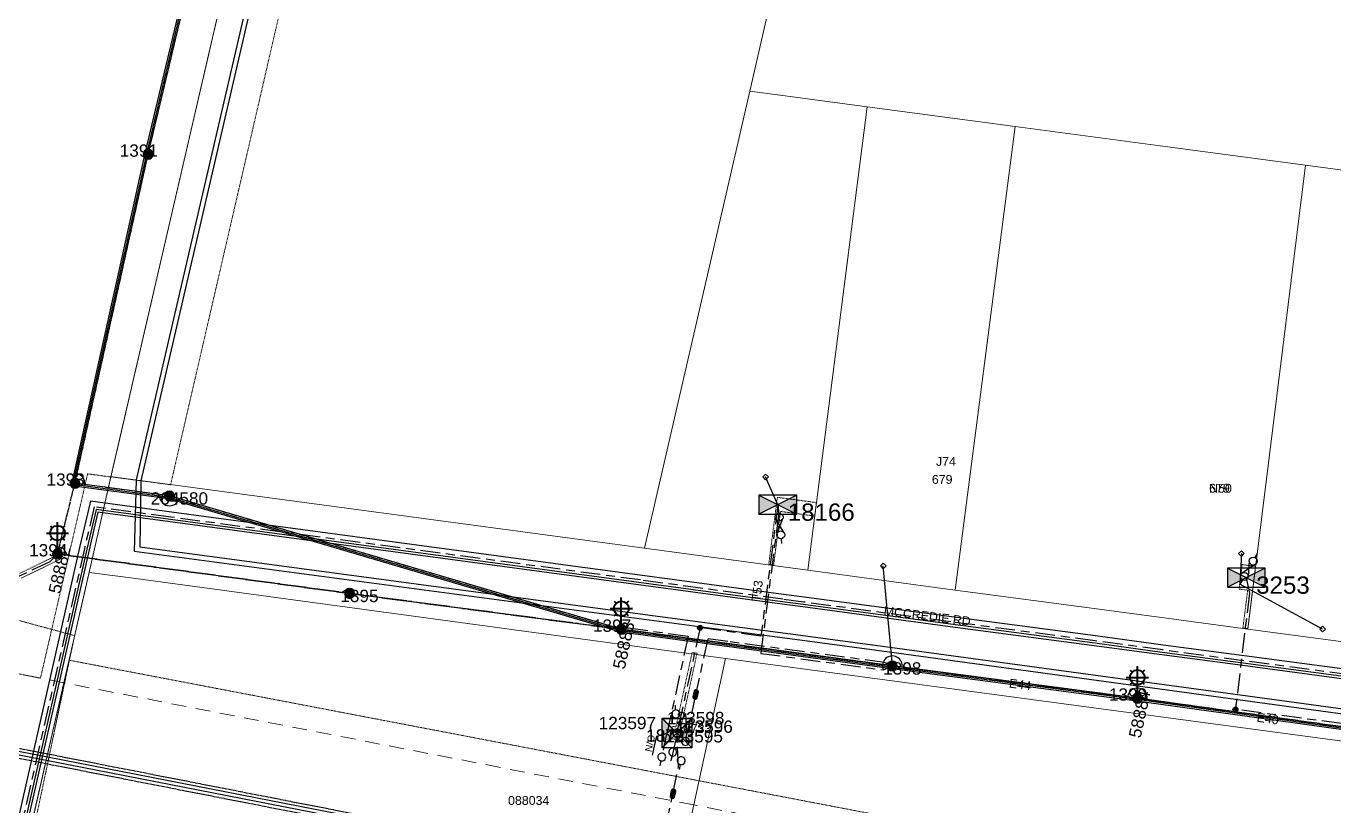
# Model space of a CAD drawing. Header units: metres. Extents: x 309024 to 312074, y 6251331 to 6253790.
# Drawn here: x 310416.4 to 310681.8, y 6252661.2 to 6252819.4 of the extents above; entities that cross this region are included whole.
import ezdxf
from ezdxf.enums import TextEntityAlignment as Align

# ---------------------------------------------------------------- set-up
doc = ezdxf.new("R2010")
doc.units = ezdxf.units.M
for name, pattern in [('Cable Exist OH', [1, 1, 0]), ('Cable Exist UG', [8.2, 4, -1.2, 1.8, -1.2]), ('Dash', [5, 3, -2]), ('HIDDEN', [0.375, 0.25, -0.125]), ('HIDDEN2', [0.1875, 0.125, -0.0625])]:
    doc.linetypes.add(name, pattern=pattern)
doc.layers.get('0').update_dxf_attribs({"color": 6})
for name, color, linetype, lineweight in [('Cadastre Buildings_SP_EXT', 9, 'Continuous', 5), ('Cadastre Easements_SP_EXT', 9, 'Continuous', 5), ('Cadastre Land Parcels_SP_EXT', 9, 'Continuous', 5), ('Cadastre Other Property_SP_EXT', 9, 'HIDDEN', 5), ('Cadastre Roads_SP_EXT', 9, 'Continuous', 5)]:
    doc.layers.add(name, color=color, linetype=linetype, lineweight=lineweight)
for name, color, linetype in [('Equip_HV_EXT', 7, 'Continuous'), ('Equip_LV_EXT', 7, 'Continuous'), ('Equip_SP_SL_EXT', 7, 'Continuous'), ('Mains_HV_EXT', 7, 'Continuous'), ('Mains_LV_EXT', 7, 'Continuous'), ('Mains_SL_EXT', 7, 'Continuous'), ('Mains_TR_EXT', 7, 'Continuous'), ('Services_SP_EXT', 7, 'Continuous'), ('Sub_SP_EXT', 7, 'Continuous'), ('SupportsOH_SP_TR_HV_LV_SL_EXT', 7, 'Continuous')]:
    doc.layers.add(name, color=color, linetype=linetype)
doc.layers.get('0').freeze()
doc.styles.add('iecARIAL', font='arial.ttf', dxfattribs={"height": 2})
doc.styles.add('POLE_LABEL', font='arial.ttf')
doc.styles.get("Standard").update_dxf_attribs({"font": 'arial.ttf'})
doc.styles.add('SWITCH_LABEL', font='arial.ttf', dxfattribs={"height": 2.5})
doc.linetypes.add('Cable E OH', pattern='A,9.4,["E",Standard,S=1.7,R=0,X=0,Y=-1],0', length=9.4)
doc.linetypes.add('Cable E UG', pattern='A,6,-0.5,["E",Standard,S=1.7,R=0,X=0.5,Y=-1],-2.9', length=9.4)
doc.linetypes.add('Cable P UG', pattern='A,6,-0.5,["P",Standard,S=1.7,R=0,X=0.5,Y=-1],-2.9', length=9.4)

# ---------------------------------------------------------------- blocks, each defined once
blk = doc.blocks.new('SUB_PADMOUNT_EXT')
for points in [[(0, 0), (-3.84, 1.92), (-3.84, -1.92)], [(0, 0), (3.84, 1.92), (3.84, -1.92)]]:
    blk.add_hatch(color=256).paths.add_polyline_path(points)
for p, q in [((3.84, 1.92), (-3.84, -1.92)), ((-3.84, 1.92), (3.84, -1.92))]:
    blk.add_line(p, q)
blk.add_lwpolyline([(-3.84, -1.92), (3.84, -1.92), (3.84, 1.92), (-3.84, 1.92)], close=True)
for tag, height, flags, p in [('ASSET_NUM', 3.5, 8, (2, 2)), ('STREET_CODE', 0.2, 9, (1.5, 0)), ('CONSTRUCTED_VOLTAGE', 0.2, 9, (1.5, -0.2)), ('OPERATING_VOLTAGE', 0.2, 9, (1.5, -0.6)), ('ORIENTATION', 0.2, 9, (1.5, -0.8)), ('OWNED_BY', 0.2, 9, (1.5, -1)), ('OPERATED_BY', 0.2, 9, (1.5, -1.2)), ('SECONDARY_VOLTAGE', 0.2, 9, (1.5, -1.6)), ('STATE', 0.2, 9, (1.5, -1.8)), ('SUBSTATION_TYPE', 0.2, 9, (1.5, -2.2)), ('NO_PHASES', 0.2, 9, (1.5, -0.4)), ('MAINTAINED_BY', 0.2, 9, (1.5, -1.4)), ('PARENT', 0.2, 9, (1.5, -2)), ('USAGE', 0.2, 9, (1.5, -2.4)), ('LEGEND', 0.2, 9, (1.5, -2.6)), ('STREETNAME', 0.2, 9, (1.5, -3)), ('SUBURB', 0.2, 9, (1.5, -3.2)), ('Z', 0.2, 1, (1.5, -3.6)), ('LOCATION', 0.2, 9, (1.5, -2.8)), ('NOTES', 0.2, 9, (1.5, -3.4))]:
    blk.add_attdef(tag, text='', height=height, dxfattribs=dict(flags=flags)).set_placement(p, align=Align.MIDDLE_LEFT)
blk = doc.blocks.new('SL_LANTERN_EXT')
at = {"lineweight": 40}
for p, q in [((-1.46, 5.68), (-1.06, 5.28)), ((0, 1.97), (0, 6.47)), ((1.46, 5.68), (1.06, 5.28)), ((-2.25, 4.22), (2.25, 4.22)), ((-1.46, 2.76), (-1.06, 3.16)), ((0, 0), (0, 2.72)), ((1.46, 2.76), (1.06, 3.16))]:
    blk.add_line(p, q, dxfattribs=at)
blk.add_circle((0, 4.22), 1.5, dxfattribs=at)
at = {"style": 'iecARIAL', "flags": 8}
blk.add_attdef('ASSET_NUM', (1.5, 1.5), '', height=2.5, dxfattribs=at)
for tag, p, height, flags in [('OPERATING_VOLTAGE', (0.98, -1.65), 0.2, 9), ('ORIENTATION', (0.98, -1.85), 0.2, 9), ('OWNED_BY', (0.98, -2.05), 0.2, 9), ('STATE', (0.98, -2.25), 0.2, 9), ('CONSTRUCTED_VOLTAGE', (0.98, -0.65), 0.2, 9), ('CONTROL_TYPE', (0.98, -0.85), 0.2, 9), ('LANTERN_PURPOSE', (0.98, -1.05), 0.2, 9), ('LANTERN_TYPE', (0.98, -1.25), 0.2, 9), ('NO_PHASES', (0.98, -1.45), 0.2, 9), ('USAGE', (0.98, -2.45), 0.2, 9), ('CEXIST', (0.98, -2.65), 0.2, 9), ('CNEW', (0.98, -2.85), 0.2, 9), ('LNUMBER', (2.18, -3.25), 2.5, 8), ('CNUMBER', (0.98, -3.05), 0.2, 9), ('CREMOVE', (0.98, -3.25), 0.2, 9), ('CREPLACE', (0.98, -3.45), 0.2, 9), ('LKINGHEIGHT', (0.98, -3.65), 0.2, 9), ('LBRACKET', (0.98, -3.85), 0.2, 9), ('LBRACKETVOCAB', (0.98, -4.05), 0.2, 9), ('LCATEGORY', (0.98, -4.25), 0.2, 9), ('LCHARGE1', (0.98, -4.45), 0.2, 9), ('LCHARGE1PERCENT', (0.98, -4.65), 0.2, 9), ('LCHARGE2', (0.98, -4.85), 0.2, 9), ('LCHARGE2PERCENT', (0.98, -5.05), 0.2, 9), ('LCHARGE3', (0.98, -5.25), 0.2, 9), ('LCHARGE3PERCENT', (0.98, -5.45), 0.2, 9), ('LEXIST', (0.98, -5.65), 0.2, 9), ('LLAMP', (0.98, -5.85), 0.2, 9), ('LLAMPVOCAB', (0.98, -6.05), 0.2, 9), ('LMAST', (0.98, -6.25), 0.2, 9), ('LMASTVOCAB', (0.98, -6.45), 0.2, 9), ('LNEW', (0.98, -6.65), 0.2, 9), ('LANTNUMBER', (0.98, -6.85), 0.2, 9), ('LOUTREACH', (0.98, -7.25), 0.2, 9), ('LOUTREACHVOCAB', (0.98, -7.45), 0.2, 9), ('LRATECODE', (0.98, -7.65), 0.2, 9), ('LREMOVE', (0.98, -7.85), 0.2, 9), ('LREPLACE', (0.98, -8.05), 0.2, 9), ('STREETNAME', (0.98, -9.25), 0.2, 9), ('SUBURB', (0.98, -9.45), 0.2, 1), ('LTYPE', (0.98, -8.25), 0.2, 9), ('LTYPEVOCAB', (0.98, -8.45), 0.2, 9), ('LEGEND', (0.98, -8.65), 0.2, 9), ('LOCATION', (0.98, -8.85), 0.2, 9), ('NOTES', (0.98, -9.05), 0.2, 9)]:
    blk.add_attdef(tag, p, '', height=height, dxfattribs=dict(flags=flags))
blk = doc.blocks.new('CCP_EXT')
at = {"flags": 9}
blk.add_attdef('NOTES', text='', height=0.2, dxfattribs=at).set_placement((0, -2), align=Align.MIDDLE_LEFT)
blk.add_wipeout([(0, 0.57), (0.57, 0), (0, -0.57), (-0.57, 0)])
blk.add_lwpolyline([(-0.57, 0), (0, 0.57), (0.57, 0), (0, -0.57), (-0.57, 0)])
at = {"flags": 1}
blk.add_attdef('Z', (0, 0), '', height=0.2, dxfattribs=at)
at = {"flags": 9}
for tag, p in [('CCP_TYPE', (0, 0)), ('CONSTRUCTED_VOLTAGE', (0, -0.2)), ('OPERATING_VOLTAGE', (0, -0.6)), ('ORIENTATION', (0, -0.8)), ('OWNED_BY', (0, -1)), ('STATE', (0, -1.8)), ('NO_PHASES', (0, -0.4)), ('USAGE', (0, -1.2)), ('LEGEND', (0, -1.4)), ('LIFE_SUPPORT', (0, -1.6))]:
    blk.add_attdef(tag, text='', height=0.2, dxfattribs=at).set_placement(p, align=Align.MIDDLE_LEFT)
blk = doc.blocks.new('POLE_EXT')
blk.add_hatch(color=256).paths.add_polyline_path([(-1, 0, 1), (1, 0, 1)])
blk.add_lwpolyline([(-1, 0, 1), (1, 0, 1)], format="xyb", close=True)
for tag, height, flags, p in [('pNumber', 2.5, 8, (-17.84, 2.07)), ('OWNED_BY', 0.2, 9, (1.35, -0.4)), ('SPECIAL_USE', 0.2, 9, (1.35, -0.8)), ('STATE', 0.2, 9, (1.35, -1)), ('cLV', 0.2, 9, (1.35, -1.4)), ('hDepth', 0.2, 9, (1.35, -1.6)), ('hDia', 0.2, 9, (1.35, -1.8)), ('cHV', 0.2, 9, (1.35, -2)), ('PARENT', 0.2, 9, (1.35, -0.6)), ('USAGE', 0.2, 9, (1.35, -1.2)), ('LBRACKET', 0.2, 9, (1.35, -2.2)), ('LExisting', 0.2, 9, (1.35, -2.4)), ('LANTNUMBER', 0.2, 9, (1.35, -2.6)), ('cLinedev', 0.2, 9, (1.35, -3.4)), ('pExisting', 0.2, 9, (1.35, -3.8)), ('pFooting', 0.2, 9, (1.35, -4.4)), ('pNew', 0.2, 9, (1.35, -4.6)), ('pRelocate', 0.2, 9, (1.35, -5)), ('pRemove', 0.2, 9, (1.35, -5.2)), ('pReplace', 0.2, 9, (1.35, -5.4)), ('LOther', 0.2, 9, (1.35, -2.8)), ('LRemove', 0.2, 9, (1.35, -3)), ('LEGEND', 0.2, 9, (1.35, -3.2)), ('LOCATION', 0.2, 9, (1.35, -3.6)), ('PFNUMBER', 0.2, 9, (1.35, -4)), ('NEWPFNUMBER', 0.2, 9, (1.35, -4.2)), ('pStay', 0.2, 9, (1.35, -5.6)), ('pType', 0.2, 9, (1.35, -5.8)), ('cspan', 0.2, 9, (1.35, -6)), ('STREETNAME', 0.2, 9, (1.35, -6.2)), ('SUBURB', 0.2, 9, (1.35, -6.4)), ('OPERATED_BY', 0.2, 9, (1.36, -7.01)), ('NOTES', 0.2, 9, (1.35, -6.6)), ('MAINTAINED_BY', 0.2, 9, (1.36, -6.81))]:
    blk.add_attdef(tag, text='', height=height, dxfattribs=dict(flags=flags)).set_placement(p, align=Align.MIDDLE_LEFT)
at = {"style": 'POLE_LABEL'}
for tag, height, flags, p in [('ASSET_NUM', 2.5, 8, (2, 2)), ('STRUCTURE_PLANT_NUMBER', 0.2, 9, (1.35, 0.03)), ('STREET_CODE', 0.2, 9, (1.35, -0.2))]:
    blk.add_attdef(tag, text='', height=height, dxfattribs=dict(at, flags=flags)).set_placement(p, align=Align.MIDDLE_LEFT)
at = {"flags": 1}
blk.add_attdef('Z', (1.35, -7.33), '', height=0.2, dxfattribs=at)
blk = doc.blocks.new('HV_STJ_EXT')
h = blk.add_hatch(color=256)
edge = h.paths.add_edge_path()
edge.add_ellipse((-0.59, 0.13), major_axis=(0.226, 0.226), ratio=1, start_angle=45, end_angle=135)
edge.add_line((-0.91, 0.13), (-0.91, -0.13))
edge.add_ellipse((-0.59, -0.13), major_axis=(0.226, 0.226), ratio=1, start_angle=135, end_angle=225)
edge.add_line((-0.59, -0.45), (0.59, -0.45))
edge.add_ellipse((0.59, -0.13), major_axis=(-0.226, 0.226), ratio=1, start_angle=135, end_angle=225)
edge.add_line((0.91, -0.13), (0.91, 0.13))
edge.add_ellipse((0.59, 0.13), major_axis=(-0.226, 0.226), ratio=1, start_angle=225, end_angle=315)
edge.add_line((0.59, 0.45), (-0.59, 0.45))
blk.add_lwpolyline([(-0.91, 0.13), (-0.91, -0.13, 0.414214), (-0.59, -0.45), (0.59, -0.45, 0.414214), (0.91, -0.13), (0.91, 0.13, 0.414214), (0.59, 0.45), (-0.59, 0.45, 0.414214)], format="xyb", close=True)
for tag, flags, p in [('ORIENTATION', 9, (1.5, 0)), ('Z', 1, (1.5, -0.8)), ('USAGE', 9, (1.5, -0.2)), ('LEGEND', 9, (1.5, -0.4)), ('NOTES', 9, (1.5, -0.6))]:
    blk.add_attdef(tag, text='', height=0.2, dxfattribs=dict(flags=flags)).set_placement(p, align=Align.MIDDLE_LEFT)
blk = doc.blocks.new('LV_UG_DFUSE_CLOSED_EXT')
for points in [[(1, 0), (0, 0)], [(5.04, 0.73), (2.16, -0.72)], [(5.05, -0.71), (2.16, 0.72)], [(6.2, 0.01), (7.2, 0.01)]]:
    blk.add_lwpolyline(points)
for centre in [(1.8, 0), (5.4, 0.01)]:
    blk.add_circle(centre, 0.8)
at = {"flags": 9}
for tag, p in [('ACTUAL_STATUS', (0, 0)), ('CONSTRUCTED_VOLTAGE', (0, -0.2)), ('OPERATING_VOLTAGE', (0, -0.6)), ('ORIENTATION', (0, -0.8)), ('STATE', (0, -1)), ('SWITCH_TYPE', (0, -1.2)), ('NO_PHASES', (0, -0.4)), ('USAGE', (0, -1.4)), ('NOTES', (0, -1.6))]:
    blk.add_attdef(tag, text='', height=0.2, dxfattribs=at).set_placement(p, align=Align.MIDDLE_LEFT)
at = {"flags": 1}
blk.add_attdef('Z', (0, 0), '', height=0.2, dxfattribs=at)
blk = doc.blocks.new('SWG_HOLEC_SU_NO_EXT')
blk.add_line((1.8, -2), (5.8, -2))
for points in [[(1, 0), (0, 0)], [(6.6, 0), (7.6, 0)]]:
    blk.add_lwpolyline(points)
for points in [[(1.8, -0.8, 1), (1.8, 0.8, 1)], [(5.8, -0.8, 1), (5.8, 0.8, 1)]]:
    blk.add_lwpolyline(points, format="xyb", close=True)
at = {"insert": (5.31, -3.64), "char_height": 1.4, "width": 3.8863, "attachment_point": 1, "rotation": 180}
blk.add_mtext('{\\fArial|b0|i0|c0|p34;N/O}', dxfattribs=at)
at = {"style": 'SWITCH_LABEL', "flags": 8}
blk.add_attdef('ASSET_NUM', text='', height=2.5, rotation=179.9544, dxfattribs=at).set_placement((-2.4, 0), align=Align.MIDDLE_LEFT)
at = {"flags": 1}
blk.add_attdef('Z', (0, 0), '', height=0.2, dxfattribs=at)
at = {"flags": 9}
for tag, p in [('ACTUAL_STATUS', (0, -0.4)), ('CONSTRUCTED_VOLTAGE', (0, -0.6)), ('OPERATING_VOLTAGE', (0, -1)), ('ORIENTATION', (0, -1.2)), ('OWNED_BY', (0, -1.4)), ('STATE', (0, -1.8)), ('SWITCH_TYPE', (0, -2)), ('STREETNAME', (0, -2.6)), ('NO_PHASES', (0, -0.8)), ('PARENT', (0, -1.6)), ('USAGE', (0, -2.2)), ('LOCATION', (0, -2.4)), ('SUBURB', (0, -2.8)), ('NOTES', (0, -3))]:
    blk.add_attdef(tag, text='', height=0.2, dxfattribs=at).set_placement(p, align=Align.MIDDLE_LEFT)
at = {"style": 'SWITCH_LABEL', "flags": 9}
blk.add_attdef('STREET_CODE', text='', height=0.2, dxfattribs=at).set_placement((0, -0.2), align=Align.MIDDLE_LEFT)
blk = doc.blocks.new('SWG_HOLEC_SU_EXT')
blk.add_line((1.8, -2), (5.8, -2))
for points in [[(1, 0), (0, 0)], [(6.6, 0), (7.6, 0)]]:
    blk.add_lwpolyline(points)
for points in [[(1.8, -0.8, 1), (1.8, 0.8, 1)], [(5.8, -0.8, 1), (5.8, 0.8, 1)]]:
    blk.add_lwpolyline(points, format="xyb", close=True)
at = {"style": 'SWITCH_LABEL', "flags": 8}
blk.add_attdef('ASSET_NUM', text='', height=2.5, rotation=179.9544, dxfattribs=at).set_placement((-2.4, 0), align=Align.MIDDLE_LEFT)
at = {"flags": 1}
blk.add_attdef('Z', (0, 0), '', height=0.2, dxfattribs=at)
at = {"flags": 9}
for tag, p in [('ACTUAL_STATUS', (0, -0.4)), ('CONSTRUCTED_VOLTAGE', (0, -0.6)), ('OPERATING_VOLTAGE', (0, -1)), ('ORIENTATION', (0, -1.2)), ('OWNED_BY', (0, -1.4)), ('STATE', (0, -1.8)), ('SWITCH_TYPE', (0, -2)), ('STREETNAME', (0, -2.6)), ('NO_PHASES', (0, -0.8)), ('PARENT', (0, -1.6)), ('USAGE', (0, -2.2)), ('LOCATION', (0, -2.4)), ('SUBURB', (0, -2.8)), ('NOTES', (0, -3))]:
    blk.add_attdef(tag, text='', height=0.2, dxfattribs=at).set_placement(p, align=Align.MIDDLE_LEFT)
at = {"style": 'SWITCH_LABEL', "flags": 9}
blk.add_attdef('STREET_CODE', text='', height=0.2, dxfattribs=at).set_placement((0, -0.2), align=Align.MIDDLE_LEFT)
blk = doc.blocks.new('SWITCHING_STATION_EXT')
blk.add_hatch(color=256).paths.add_polyline_path([(-3, 3), (-3, -3), (0, 0)])
h = blk.add_hatch(color=256)
h.paths.add_polyline_path([(0, 0), (3, -3), (3, 3)])
h.paths.add_polyline_path([(3.59, -1.15), (4.63, -1.15), (4.63, -0.85), (3.59, -0.85)], flags=9)
h.paths.add_polyline_path([(3.59, -0.95), (4.83, -0.95), (4.83, -0.65), (3.59, -0.65)], flags=9)
h.paths.add_polyline_path([(3.59, -0.75), (4.63, -0.75), (4.63, -0.45), (3.59, -0.45)], flags=9)
h.paths.add_polyline_path([(3.59, -0.55), (4.83, -0.55), (4.83, -0.25), (3.59, -0.25)], flags=9)
h.paths.add_polyline_path([(3.59, -0.35), (5.69, -0.35), (5.69, -0.05), (3.59, -0.05)], flags=9)
for p, q in [((-3, 3), (3, -3)), ((-3, -3), (3, 3)), ((-2.4, 2.33), (-2.4, 2.33, 0)), ((2.33, 2.33), (2.33, 2.33, 0))]:
    blk.add_line(p, q)
blk.add_lwpolyline([(-3, 3), (3, 3), (3, -3), (-3, -3)], close=True)
for tag, height, flags, p in [('ASSET_NUM', 2.5, 8, (3.46, 2)), ('STREET_CODE', 0.2, 9, (1.5, 0)), ('CONSTRUCTED_VOLTAGE', 0.2, 9, (1.5, -0.2)), ('OPERATING_VOLTAGE', 0.2, 9, (1.5, -0.6)), ('OPERATED_BY', 0.2, 9, (1.5, -0.8)), ('ORIENTATION', 0.2, 9, (1.5, -1.2)), ('OWNED_BY', 0.2, 9, (1.5, -1.4)), ('STATE', 0.2, 9, (1.5, -1.6)), ('SITE_TYPE', 0.2, 9, (1.5, -2.6)), ('NO_PHASES', 0.2, 9, (1.5, -0.4)), ('MAINTAINED_BY', 0.2, 9, (1.5, -1)), ('PARENT', 0.2, 9, (1.5, -1.8)), ('USAGE', 0.2, 9, (1.5, -2)), ('LEGEND', 0.2, 9, (1.5, -2.2)), ('LOCATION', 0.2, 9, (1.5, -2.4)), ('STREETNAME', 0.2, 9, (1.5, -2.8)), ('SUBURB', 0.2, 9, (1.5, -3)), ('Z', 0.2, 1, (1.5, -3.4)), ('NOTES', 0.2, 9, (1.5, -3.2))]:
    blk.add_attdef(tag, text='', height=height, dxfattribs=dict(flags=flags)).set_placement(p, align=Align.MIDDLE_LEFT)
blk = doc.blocks.new('CONNECTOR_NODE_EXT')
h = blk.add_hatch(color=256)
edge = h.paths.add_edge_path()
edge.add_arc((0, 0), 0.5, 0, 360)
blk.add_circle((0, 0), 0.5)
at = {"flags": 1}
blk.add_attdef('Z', (0, 0), '', height=0.2, dxfattribs=at)
at = {"flags": 9}
for tag, p in [('CONNECTOR_TYPE', (0, 0)), ('CONSTRUCTED_VOLTAGE', (0, -0.2)), ('OPERATING_VOLTAGE', (0, -0.6)), ('ORIENTATION', (0, -0.8)), ('SUBTYPE', (0, -1)), ('NO_PHASES', (0, -0.4)), ('USAGE', (0, -1.2)), ('NOTES', (0, -1.4))]:
    blk.add_attdef(tag, text='', height=0.2, dxfattribs=at).set_placement(p, align=Align.MIDDLE_LEFT)

msp = doc.modelspace()

# ---------------------------------------------------------------- linework, layer by layer
at = {"layer": 'Cadastre Easements_SP_EXT', "linetype": 'Dash'}
msp.add_lwpolyline([(310408.33, 6252617.44), (310537.11, 6252592.71), (310697.41, 6252562.05), (310745.84, 6252552.79), (310745.31, 6252550.36), (310745.92, 6252550.25), (310911.94, 6252518.6), (310926.54, 6252585.89), (310760.66, 6252617.94), (310760, 6252618.07), (310760.63, 6252620.98), (310681.02, 6252636.38), (310572.29, 6252657.42), (310551.91, 6252661.36), (310424.03, 6252686.15), (310386.7, 6252693.4)], dxfattribs=at)
at = {"layer": 'Cadastre Land Parcels_SP_EXT', "linetype": 'Continuous'}
for points in [[(310408.33, 6252617.44), (310424.03, 6252686.15), (310429.15, 6252708.54), (310431.56, 6252718.99), (310433.59, 6252727.96), (310476.57, 6252913.81)], [(310683.67, 6252266.21), (310699.39, 6252336.55), (310622.86, 6252350.7), (310618.82, 6252331.95), (310533.8, 6252350.27), (310533.8, 6252350.27), (310536.12, 6252361.04), (310489.36, 6252371.12), (310499.47, 6252418.06), (310506.92, 6252422.87), (310519.64, 6252481.91), (310517.89, 6252503.51), (310537.11, 6252592.71), (310551.91, 6252661.36), (310558.31, 6252691.06), (310438.61, 6252707.31), (310429.15, 6252708.54), (310424.03, 6252686.15), (310408.33, 6252617.44)]]:
    msp.add_lwpolyline(points, dxfattribs=at)
for points in [[(310610.71, 6252895.78), (310584.49, 6252899.28), (310568.92, 6252831.07), (310563.24, 6252806.19), (310569.42, 6252805.37), (310587.11, 6252803.02), (310617.1, 6252799.04), (310646.57, 6252795.12), (310676.08, 6252791.19), (310706.76, 6252787.08), (310775.21, 6252778), (310796.46, 6252870.67), (310780.66, 6252869.43), (310691.49, 6252889.97), (310690.35, 6252885.03), (310610.71, 6252895.78)], [(310563.24, 6252806.2), (310568.92, 6252831.07), (310575.51, 6252859.94), (310469.73, 6252884.23), (310433.59, 6252727.96), (310446.59, 6252726.22), (310541.91, 6252713.45), (310563.24, 6252806.2)], [(310697.41, 6252562.05), (310700.23, 6252574.99), (310669.13, 6252581.76), (310681.02, 6252636.38), (310689.11, 6252673.57), (310558.31, 6252691.06), (310551.91, 6252661.36), (310537.11, 6252592.71), (310517.89, 6252503.5), (310519.64, 6252481.91), (310506.92, 6252422.87), (310499.47, 6252418.06), (310489.36, 6252371.12), (310536.12, 6252361.04), (310533.8, 6252350.27), (310618.82, 6252331.95), (310622.86, 6252350.7), (310646.53, 6252459.43), (310651.6, 6252458.32), (310662.93, 6252510.38), (310685.11, 6252505.55), (310697.41, 6252562.05)]]:
    msp.add_lwpolyline(points, close=True, dxfattribs=at)
at = {"layer": 'Cadastre Other Property_SP_EXT', "linetype": 'HIDDEN2'}
for points in [[(310500.01, 6253015.18), (310433.59, 6252727.96), (310445.69, 6252726.34), (310513.83, 6253021.25), (310500.01, 6253015.18)], [(310305.31, 6252740.65), (310297.87, 6252721.4), (310288.13, 6252695.03), (310280.64, 6252674.7), (310370.57, 6252630.93), (310383.22, 6252628.97), (310411.17, 6252624.52), (310426.21, 6252695.72), (310376.27, 6252709.28), (310355.26, 6252717.47), (310305.31, 6252740.65)], [(310433.58, 6252727.91), (310428.85, 6252728.55), (310419.28, 6252687.1), (310409.42, 6252689.01), (310396.89, 6252634.71), (310370.8, 6252639.84), (310280.74, 6252684.01), (310276.2, 6252669.49), (310365.95, 6252625.51), (310408.28, 6252617.44), (310433.58, 6252727.91)], [(310568.09, 6252710.01), (310569.49, 6252720.92), (310576.43, 6252719.99), (310576.78, 6252722.71), (310568.85, 6252723.78), (310567.1, 6252710.14), (310568.09, 6252710.01)], [(310664.34, 6252697.15), (310665.91, 6252709.77), (310663.19, 6252710.14), (310662.57, 6252705.17), (310664.31, 6252704.94), (310663.35, 6252697.28), (310664.34, 6252697.15)], [(310549.5, 6252674.52), (310550.03, 6252676.97), (310549.26, 6252677.08), (310552.55, 6252692.16), (310551.55, 6252692.29), (310548.26, 6252677.21), (310547.54, 6252677.31), (310547, 6252674.85), (310549.5, 6252674.52)], [(310425.07, 6252690.74), (310422.17, 6252676.61), (310420.22, 6252667.35), (310417.32, 6252653.63), (310413.9, 6252637.43), (310410.73, 6252622.65), (310474.12, 6252610.63), (310536.08, 6252597.81), (310582.56, 6252587.84), (310597.16, 6252657.82), (310425.07, 6252690.74)]]:
    msp.add_lwpolyline(points, close=True, dxfattribs=at)
msp.add_lwpolyline([(310415.36, 6252707.38), (310423.92, 6252711.53), (310423.48, 6252712.43), (310414.97, 6252708.31)], dxfattribs=at)
at = {"layer": 'Mains_HV_EXT', "linetype": 'Cable Exist OH'}
for points in [[(310422.74, 6252712.3), (310426.27, 6252726.64), (310441.13, 6252793.39), (310460.54, 6252874.83), (310470.29, 6252916.38), (310480.01, 6252958.98), (310486.91, 6252988.28)], [(310537.18, 6252697), (310482.02, 6252704.28), (310422.74, 6252712.3)], [(310693.03, 6252675.89), (310641.92, 6252683.03), (310592.2, 6252689.57)]]:
    msp.add_lwpolyline(points, dxfattribs=at)
at = {"layer": 'Mains_HV_EXT', "linetype": 'Cable Exist UG'}
for points in [[(310422.74, 6252712.3), (310421.15, 6252710.72), (310415.29, 6252707.9), (310411.22, 6252706.41), (310401.5, 6252703.29), (310398.26, 6252703.17), (310395.32, 6252703.66), (310364.57, 6252706.36), (310355.08, 6252708.35), (310299, 6252736)], [(310568.96, 6252722.28), (310565.53, 6252695.64), (310553.16, 6252697.31)], [(310664.04, 6252707.47), (310664.68, 6252704.33), (310661.83, 6252680.75)], [(310537.18, 6252697), (310538.59, 6252697.27), (310550.74, 6252695.62), (310546.63, 6252676.74), (310548.46, 6252675.97)], [(310553.16, 6252697.31), (310548.5, 6252675.94)], [(310592.2, 6252689.57), (310590.62, 6252690.27), (310558.78, 6252694.53), (310554.72, 6252695.08), (310552.26, 6252683.78)], [(310552.26, 6252683.78), (310550.56, 6252676.01), (310548.5, 6252675.94)], [(310693.03, 6252675.89), (310691.47, 6252676.78), (310661.83, 6252680.75)], [(310547.65, 6252663.64), (310548.79, 6252669.13), (310548.54, 6252674.04), (310548.5, 6252675.94)], [(310527.87, 6252568.52), (310547.65, 6252663.64)]]:
    msp.add_lwpolyline(points, dxfattribs=at)
at = {"layer": 'Mains_HV_EXT', "linetype": 'Cable P UG'}
msp.add_lwpolyline([(310939.95, 6252632.13), (310874.86, 6252644.71), (310813.89, 6252656.62), (310752.63, 6252666.99), (310692.99, 6252675.59), (310641.88, 6252682.73), (310592.16, 6252689.27)], dxfattribs=at)
at = {"layer": 'Mains_HV_EXT', "linetype": 'Cable E OH'}
msp.add_lwpolyline([(310939.89, 6252631.84), (310874.8, 6252644.41), (310813.84, 6252656.33), (310752.59, 6252666.69), (310692.95, 6252675.3), (310641.84, 6252682.43), (310592.12, 6252688.98)], dxfattribs=at)
at = {"layer": 'Mains_LV_EXT', "linetype": 'Continuous'}
for points in [[(310594.18, 6252689.3, 1.323847), (310590.36, 6252688.79)], [(310643.9, 6252682.76, 1.020016), (310639.93, 6252683.29)]]:
    msp.add_lwpolyline(points, format="xyb", dxfattribs=at)
at = {"layer": 'Mains_LV_EXT', "linetype": 'Cable Exist OH'}
for points in [[(310641.92, 6252683.03), (310592.2, 6252689.57)], [(310693.03, 6252675.89), (310641.92, 6252683.03)]]:
    msp.add_lwpolyline(points, dxfattribs=at)
at = {"layer": 'Mains_SL_EXT', "linetype": 'Cable Exist OH'}
for points in [[(310422.74, 6252712.3), (310482.02, 6252704.28), (310537.18, 6252697)], [(310537.18, 6252697), (310592.2, 6252689.57), (310641.92, 6252683.03)], [(310641.92, 6252683.03), (310693.03, 6252675.89), (310722.38, 6252671.55)]]:
    msp.add_lwpolyline(points, dxfattribs=at)
at = {"layer": 'Mains_TR_EXT', "linetype": 'Cable Exist OH'}
for points in [[(310426.27, 6252726.64), (310441.13, 6252793.39), (310460.54, 6252874.83), (310480.01, 6252958.98), (310493.44, 6253015.71)], [(310445.47, 6252724.06), (310426.27, 6252726.64)], [(310381.38, 6252678.4), (310381.66, 6252679.37), (310568.2, 6252642.94), (310568.06, 6252641.95), (310568.27, 6252642.93), (310724.52, 6252613.02), (310724.33, 6252612.04), (310724.56, 6252613.01), (310938.48, 6252575.4), (310951.83, 6252572.57), (310970.2, 6252574.28)], [(310381.38, 6252678.4), (310381.07, 6252677.45), (310567.87, 6252640.97), (310568.06, 6252641.95), (310567.94, 6252640.95), (310724.12, 6252611.06), (310724.33, 6252612.04), (310724.18, 6252611.05), (310936.48, 6252564.97), (310949.9, 6252562.32), (310970.2, 6252573.28)]]:
    msp.add_lwpolyline(points, dxfattribs=at)
at = {"layer": 'Mains_TR_EXT', "linetype": 'Continuous'}
for points in [[(310428.26, 6252726.37, 0.389345), (310426.71, 6252728.59)], [(310443.49, 6252724.33, 0.926001), (310447.39, 6252723.5)]]:
    msp.add_lwpolyline(points, format="xyb", dxfattribs=at)
at = {"layer": 'Mains_TR_EXT', "linetype": 'Cable Exist UG'}
msp.add_lwpolyline([(310569.96, 6252703.11), (310541.04, 6252707.01), (310445.73, 6252719.77), (310430.19, 6252721.85), (310428.19, 6252713.36), (310405.17, 6252612.13), (310399.49, 6252603.3), (310390.91, 6252603.7)], dxfattribs=at)

# ---------------------------------------------------------------- block references
at = {"layer": 'Equip_HV_EXT'}
for p in [(310553.16, 6252697.31), (310661.83, 6252680.75)]:
    msp.add_blockref('CONNECTOR_NODE_EXT', p, dxfattribs=at)
for p, rotation in [((310552.26, 6252683.78), 257.695020526441), ((310547.65, 6252663.64), 78.25351321998225)]:
    msp.add_blockref('HV_STJ_EXT', p, dxfattribs=dict(at, rotation=rotation))
ref = msp.add_blockref('SWG_HOLEC_SU_EXT', (310548.54, 6252674.04), dxfattribs=dict(at, rotation=92.9070541762337))
ref.add_attrib('ASSET_NUM', '123595', dxfattribs={"layer": '0', "height": 2.5, "style": 'SWITCH_LABEL'}).set_placement((310546.15, 6252675.29), align=Align.MIDDLE_LEFT)
ref = msp.add_blockref('SWG_HOLEC_SU_NO_EXT', (310546.63, 6252676.74), dxfattribs=dict(at, rotation=257.6952343823015))
ref.add_attrib('ASSET_NUM', '123597', dxfattribs={"layer": '0', "height": 2.5, "style": 'SWITCH_LABEL'}).set_placement((310544.23, 6252677.99), align=Align.MIDDLE_RIGHT)
ref = msp.add_blockref('SWG_HOLEC_SU_EXT', (310548.85, 6252677.75), dxfattribs=dict(at, rotation=257.6597247032944))
ref.add_attrib('ASSET_NUM', '123598', dxfattribs={"layer": '0', "height": 2.5, "style": 'SWITCH_LABEL'}).set_placement((310546.45, 6252679), align=Align.MIDDLE_LEFT)
ref = msp.add_blockref('SWG_HOLEC_SU_EXT', (310550.56, 6252676.01), dxfattribs=dict(at, rotation=257.6952343497173))
ref.add_attrib('ASSET_NUM', '123596', dxfattribs={"layer": '0', "height": 2.5, "style": 'SWITCH_LABEL'}).set_placement((310548.16, 6252677.26), align=Align.MIDDLE_LEFT)
at = {"layer": 'Equip_LV_EXT', "rotation": 275.3339200308361}
msp.add_blockref('LV_UG_DFUSE_CLOSED_EXT', (310569.03, 6252721.55), dxfattribs=at)
at = {"layer": 'Equip_SP_SL_EXT'}
ref = msp.add_blockref('SL_LANTERN_EXT', (310422.74, 6252712.3), dxfattribs=at)
ref.add_attrib('ASSET_NUM', '58882', dxfattribs={"layer": '0', "height": 2.5, "rotation": 77.0675, "style": 'iecARIAL'}).set_placement((310424.24, 6252713.8), align=Align.MIDDLE_RIGHT)
ref = msp.add_blockref('SL_LANTERN_EXT', (310537.18, 6252697), dxfattribs=at)
ref.add_attrib('ASSET_NUM', '58883', dxfattribs={"layer": '0', "height": 2.5, "rotation": 77.8397, "style": 'iecARIAL'}).set_placement((310538.68, 6252698.5), align=Align.MIDDLE_RIGHT)
ref = msp.add_blockref('SL_LANTERN_EXT', (310641.92, 6252683.03), dxfattribs=at)
ref.add_attrib('ASSET_NUM', '58884', dxfattribs={"layer": '0', "height": 2.5, "rotation": 77.718, "style": 'iecARIAL'}).set_placement((310643.42, 6252684.53), align=Align.MIDDLE_RIGHT)
at = {"layer": 'Services_SP_EXT'}
msp.add_blockref('CCP_EXT', (310663.03, 6252712.37), dxfattribs=at)
at = {"layer": 'Sub_SP_EXT'}
ref = msp.add_blockref('SUB_PADMOUNT_EXT', (310568.96, 6252722.28), dxfattribs=at)
ref.add_attrib('ASSET_NUM', '18166', dxfattribs={"layer": '0', "height": 3.5}).set_placement((310570.96, 6252722.53), align=Align.TOP_LEFT)
ref = msp.add_blockref('SUB_PADMOUNT_EXT', (310664.04, 6252707.47), dxfattribs=at)
ref.add_attrib('ASSET_NUM', '3253', dxfattribs={"layer": '0', "height": 3.5}).set_placement((310666.04, 6252707.72), align=Align.TOP_LEFT)
ref = msp.add_blockref('SWITCHING_STATION_EXT', (310548.46, 6252675.97), dxfattribs=at)
ref.add_attrib('ASSET_NUM', '18733', dxfattribs={"layer": '0', "height": 2.5}).set_placement((310551.92, 6252676.72), align=Align.TOP_RIGHT)
ref = msp.add_blockref('SWITCHING_STATION_EXT', (310548.5, 6252675.94), dxfattribs=at)
ref.add_attrib('ASSET_NUM', '18733', dxfattribs={"layer": '0', "height": 2.5}).set_placement((310551.96, 6252676.69), align=Align.TOP_RIGHT)
at = {"layer": 'SupportsOH_SP_TR_HV_LV_SL_EXT'}
ref = msp.add_blockref('POLE_EXT', (310441.13, 6252793.39), dxfattribs=at)
ref.add_attrib('ASSET_NUM', '1391', dxfattribs={"layer": '0', "height": 2.5, "style": 'POLE_LABEL'}).set_placement((310443.13, 6252794.14), align=Align.MIDDLE_RIGHT)
ref = msp.add_blockref('POLE_EXT', (310426.27, 6252726.64), dxfattribs=at)
ref.add_attrib('ASSET_NUM', '1393', dxfattribs={"layer": '0', "height": 2.5, "rotation": 0.0418, "style": 'POLE_LABEL'}).set_placement((310428.27, 6252727.39), align=Align.MIDDLE_RIGHT)
ref = msp.add_blockref('POLE_EXT', (310445.47, 6252724.06), dxfattribs=at)
ref.add_attrib('ASSET_NUM', '264580', dxfattribs={"layer": '0', "height": 2.5, "style": 'POLE_LABEL'}).set_placement((310447.47, 6252724.81), align=Align.TOP_CENTER)
ref = msp.add_blockref('POLE_EXT', (310422.74, 6252712.3), dxfattribs=at)
ref.add_attrib('ASSET_NUM', '1394', dxfattribs={"layer": '0', "height": 2.5, "rotation": 359.9949, "style": 'POLE_LABEL'}).set_placement((310424.74, 6252713.05), align=Align.MIDDLE_RIGHT)
ref = msp.add_blockref('POLE_EXT', (310482.02, 6252704.28), dxfattribs=at)
ref.add_attrib('ASSET_NUM', '1395', dxfattribs={"layer": '0', "height": 2.5, "rotation": 0.0662, "style": 'POLE_LABEL'}).set_placement((310484.02, 6252705.03), align=Align.TOP_CENTER)
ref = msp.add_blockref('POLE_EXT', (310537.18, 6252697), dxfattribs=at)
ref.add_attrib('ASSET_NUM', '1397', dxfattribs={"layer": '0', "height": 2.5, "rotation": 359.9837, "style": 'POLE_LABEL'}).set_placement((310539.18, 6252697.75), align=Align.MIDDLE_RIGHT)
ref = msp.add_blockref('POLE_EXT', (310592.2, 6252689.57), dxfattribs=at)
ref.add_attrib('ASSET_NUM', '1398', dxfattribs={"layer": '0', "height": 2.5, "style": 'POLE_LABEL'}).set_placement((310594.2, 6252690.32), align=Align.TOP_CENTER)
ref = msp.add_blockref('POLE_EXT', (310641.92, 6252683.03), dxfattribs=at)
ref.add_attrib('ASSET_NUM', '1399', dxfattribs={"layer": '0', "height": 2.5, "rotation": 0.0164, "style": 'POLE_LABEL'}).set_placement((310643.92, 6252683.78), align=Align.MIDDLE_RIGHT)

# ---------------------------------------------------------------- texts
at = {"layer": 'Cadastre Other Property_SP_EXT'}
msp.add_text('088034', height=1.8, dxfattribs=at).set_placement((310514.18, 6252661.38))
at = {"layer": 'Cadastre Roads_SP_EXT'}
msp.add_text('MCCREDIE RD', height=1.8, rotation=352.878, dxfattribs=at).set_placement((310590.37, 6252699.91))
at = {"layer": 'Mains_HV_EXT'}
for s in ['679', 'N50']:
    msp.add_text(s, height=1.8, dxfattribs=at).set_placement((310656.49, 6252724.72))
at = {"layer": 'Mains_LV_EXT'}
for s, rotation, p in [('T53', 82.667, (310565.38, 6252702.52)), ('E44', 352.4998, (310615.8, 6252685.2)), ('E40', 352.0546, (310666.06, 6252678.29))]:
    msp.add_text(s, height=1.8, rotation=rotation, dxfattribs=at).set_placement(p)
at = {"layer": 'Mains_TR_EXT'}
for s, p in [('J74', (310601.04, 6252730.18)), ('679', (310600.21, 6252726.52))]:
    msp.add_text(s, height=1.8, dxfattribs=at).set_placement(p)
at = {"layer": 'Sub_SP_EXT'}
msp.add_text('18733', height=1.8, dxfattribs=at).set_placement((310548.46, 6252675.97))

# ---------------------------------------------------------------- next in the draw order: linework, layer by layer
at = {"layer": 'Cadastre Buildings_SP_EXT', "linetype": 'Continuous'}
msp.add_lwpolyline([(310664.34, 6252697.06), (310676.08, 6252791.19), (310646.57, 6252795.12), (310617.1, 6252799.04), (310604.92, 6252704.97), (310634.18, 6252701.11), (310647.87, 6252699.26), (310664.34, 6252697.06)], close=True, dxfattribs=at)
at = {"layer": 'Services_SP_EXT'}
msp.add_lwpolyline([(310663.03, 6252712.37), (310662.74, 6252706.17)], dxfattribs=at)

# ---------------------------------------------------------------- next in the draw order: block references
at = {"layer": 'Equip_LV_EXT', "rotation": 60.00000000000014}
msp.add_blockref('LV_UG_DFUSE_CLOSED_EXT', (310662.74, 6252706.17), dxfattribs=at)
at = {"layer": 'Services_SP_EXT'}
for p in [(310566.46, 6252727.93), (310590.35, 6252709.85), (310679.52, 6252697.06)]:
    msp.add_blockref('CCP_EXT', p, dxfattribs=at)

# ---------------------------------------------------------------- next in the draw order: linework, layer by layer
at = {"layer": 'Cadastre Buildings_SP_EXT', "linetype": 'Continuous'}
for points in [[(310575.03, 6252708.98), (310587.11, 6252803.02), (310569.42, 6252805.37), (310563.24, 6252806.19), (310541.91, 6252713.45), (310575.03, 6252708.98)], [(310575.03, 6252708.98), (310604.92, 6252704.97), (310617.1, 6252799.04), (310587.11, 6252803.02), (310575.03, 6252708.98)], [(310706.76, 6252787.08), (310676.08, 6252791.19), (310664.34, 6252697.06), (310693.93, 6252693.13), (310700.64, 6252742.15), (310706.76, 6252787.08)]]:
    msp.add_lwpolyline(points, close=True, dxfattribs=at)
at = {"layer": 'Mains_HV_EXT', "linetype": 'Cable P UG'}
for points in [[(310940.01, 6252632.42), (310874.92, 6252645), (310813.95, 6252656.92), (310771.66, 6252665.67), (310752.68, 6252667.29), (310722.38, 6252671.55), (310693.03, 6252675.89), (310641.92, 6252683.03), (310592.2, 6252689.57), (310537.18, 6252697), (310445.47, 6252724.06), (310426.27, 6252726.64), (310441.13, 6252793.39), (310460.54, 6252874.83), (310470.29, 6252916.38), (310480.01, 6252958.98), (310486.91, 6252988.28), (310493.44, 6253015.71), (310503.36, 6253058.81)], [(310592.16, 6252689.27), (310537.12, 6252696.71), (310445.41, 6252723.77), (310425.91, 6252726.39), (310440.84, 6252793.46), (310460.25, 6252874.9), (310479.72, 6252959.05), (310493.05, 6253015.36)], [(310491.84, 6252956.35), (310438.7, 6252727.3), (310438.27, 6252712.87), (310559.05, 6252696.75), (310572.4, 6252694.97), (310590.05, 6252692.61), (310685.56, 6252679.57)], [(310492.73, 6252956.38), (310439.68, 6252727.1), (310439.43, 6252713.72), (310439.43, 6252713.72), (310559.18, 6252697.74), (310572.53, 6252695.96), (310590.18, 6252693.6), (310685.64, 6252680.57)], [(311113.36, 6252563.54), (311121.83, 6252607.52), (311120.76, 6252607.73), (311070.72, 6252617.54), (311031.26, 6252625.28), (310971.71, 6252636.92), (310932.45, 6252644.66), (310892.89, 6252652.39), (310853.49, 6252660.15), (310813.55, 6252668.01), (310772.74, 6252676.01), (310747.09, 6252678.95), (310693, 6252686.19), (310663.42, 6252690.12), (310646.94, 6252692.33), (310633.26, 6252694.17), (310604, 6252698.03), (310574.09, 6252702.05), (310569.89, 6252702.61), (310569.89, 6252702.61), (310445.66, 6252719.28), (310430.57, 6252721.3), (310428.67, 6252713.25), (310405.64, 6252611.93)], [(311112.87, 6252563.63), (311121.25, 6252607.13), (311120.66, 6252607.24), (311070.62, 6252617.05), (311031.16, 6252624.79), (310971.62, 6252636.43), (310932.36, 6252644.17), (310892.8, 6252651.9), (310853.39, 6252659.66), (310813.46, 6252667.51), (310772.67, 6252675.51), (310747.03, 6252678.45), (310692.93, 6252685.7), (310663.35, 6252689.63), (310646.87, 6252691.83), (310633.19, 6252693.68), (310603.93, 6252697.53), (310574.03, 6252701.55), (310569.82, 6252702.12), (310445.6, 6252718.78), (310430.95, 6252720.74), (310429.16, 6252713.14), (310406.11, 6252611.73)]]:
    msp.add_lwpolyline(points, dxfattribs=at)
at = {"layer": 'Mains_HV_EXT', "linetype": 'Cable E OH'}
for points in [[(310592.12, 6252688.98), (310537.06, 6252696.41), (310445.34, 6252723.48), (310425.55, 6252726.13), (310440.54, 6252793.53), (310459.96, 6252874.97), (310479.43, 6252959.12), (310492.66, 6253015)], [(310158.51, 6252785.1), (310381.51, 6252678.78), (310568.13, 6252642.34), (310724.41, 6252612.43), (310938.37, 6252574.81), (310951.79, 6252571.96), (310970.2, 6252573.89)], [(310970.2, 6252573.62), (310949.81, 6252562.95), (310936.6, 6252565.56), (310724.26, 6252611.64), (310567.98, 6252641.56), (310381.26, 6252678.02), (310158.51, 6252785.1)]]:
    msp.add_lwpolyline(points, dxfattribs=at)
at = {"layer": 'Mains_HV_EXT', "linetype": 'Cable E UG'}
msp.add_lwpolyline([(311114.34, 6252563.33), (311123, 6252608.31), (311120.95, 6252608.71), (311070.91, 6252618.53), (311031.45, 6252626.26), (310971.91, 6252637.9), (310932.64, 6252645.64), (310893.08, 6252653.38), (310853.68, 6252661.13), (310813.74, 6252668.99), (310766.72, 6252678.21), (310747.27, 6252680.43), (310693.2, 6252687.68), (310663.62, 6252691.61), (310647.14, 6252693.81), (310633.46, 6252695.66), (310604.19, 6252699.51), (310574.29, 6252703.53), (310570.09, 6252704.1), (310445.86, 6252720.77), (310429.42, 6252722.97), (310427.21, 6252713.59), (310404.23, 6252612.52)], dxfattribs=at)
at = {"layer": 'Mains_LV_EXT', "linetype": 'Cable Exist UG'}
msp.add_lwpolyline([(310568.96, 6252722.28), (310569.13, 6252720.46), (310565.48, 6252692.12), (310590.42, 6252688.78), (310592.2, 6252689.57)], dxfattribs=at)
at = {"layer": 'Mains_TR_EXT', "linetype": 'Cable Exist OH'}
msp.add_lwpolyline([(310752.68, 6252667.29), (310693.03, 6252675.89), (310641.92, 6252683.03), (310592.2, 6252689.57), (310537.18, 6252697), (310445.47, 6252724.06)], dxfattribs=at)
at = {"layer": 'Mains_TR_EXT', "linetype": 'Cable Exist UG'}
msp.add_lwpolyline([(311113.62, 6252562.25), (311122.42, 6252607.92), (311120.85, 6252608.22), (311120.85, 6252608.22), (311070.82, 6252618.03), (311031.36, 6252625.77), (310971.81, 6252637.41), (310932.55, 6252645.15), (310892.99, 6252652.89), (310853.59, 6252660.64), (310813.65, 6252668.5), (310772.82, 6252676.5), (310747.15, 6252679.44), (310693.07, 6252686.69), (310663.48, 6252690.62), (310647, 6252692.82), (310633.33, 6252694.67), (310604.06, 6252698.52), (310574.16, 6252702.54), (310569.96, 6252703.11)], dxfattribs=at)
at = {"layer": 'Services_SP_EXT'}
for points in [[(310568.96, 6252722.28), (310566.46, 6252727.93)], [(310592.2, 6252689.57), (310590.35, 6252709.85)], [(310679.52, 6252697.06), (310662.74, 6252706.17)]]:
    msp.add_lwpolyline(points, dxfattribs=at)

doc.saveas('drawing.dxf')
